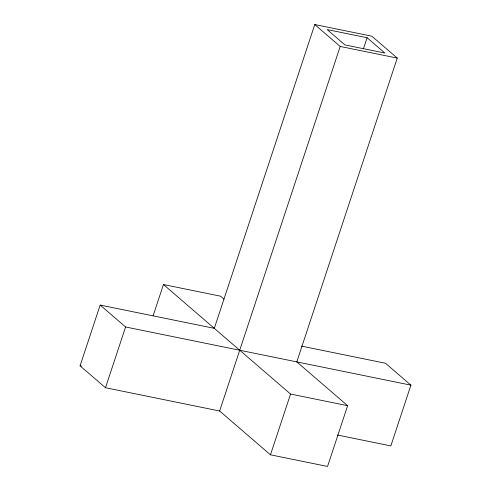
<?xml version="1.0" encoding="UTF-8"?>
<svg xmlns="http://www.w3.org/2000/svg" width="491" height="491" viewBox="0 0 491 491"><rect width="100%" height="100%" fill="white"/><g stroke="black" fill="none" stroke-linecap="round" stroke-linejoin="round"><path stroke-width="0.74" d="M80.07 365.832L100.164 305.071L214.303 328.344L314.774 24.55L371.84 36.187L397.262 58.091L296.791 361.885L347.634 405.689L327.54 466.45L270.467 454.813L219.63 411.004L105.491 387.73L80.07 365.832L81.574 366.133M105.491 387.73L125.586 326.975L100.164 305.071M153.174 315.639L163.46 284.541L220.533 296.177L224 299.16M219.63 411.004L340.195 46.455L314.774 24.55M363.506 48.578L367.096 37.727L327.147 29.583L344.94 44.914L384.889 53.059L367.096 37.727M270.467 454.813L290.562 394.052L163.46 284.541M301.406 346.106L385.509 363.254L410.93 385.159L390.836 445.92L337.52 435.044M340.195 46.455L397.262 58.091M125.586 326.975L410.93 385.159M290.562 394.052L347.634 405.689"/></g></svg>
